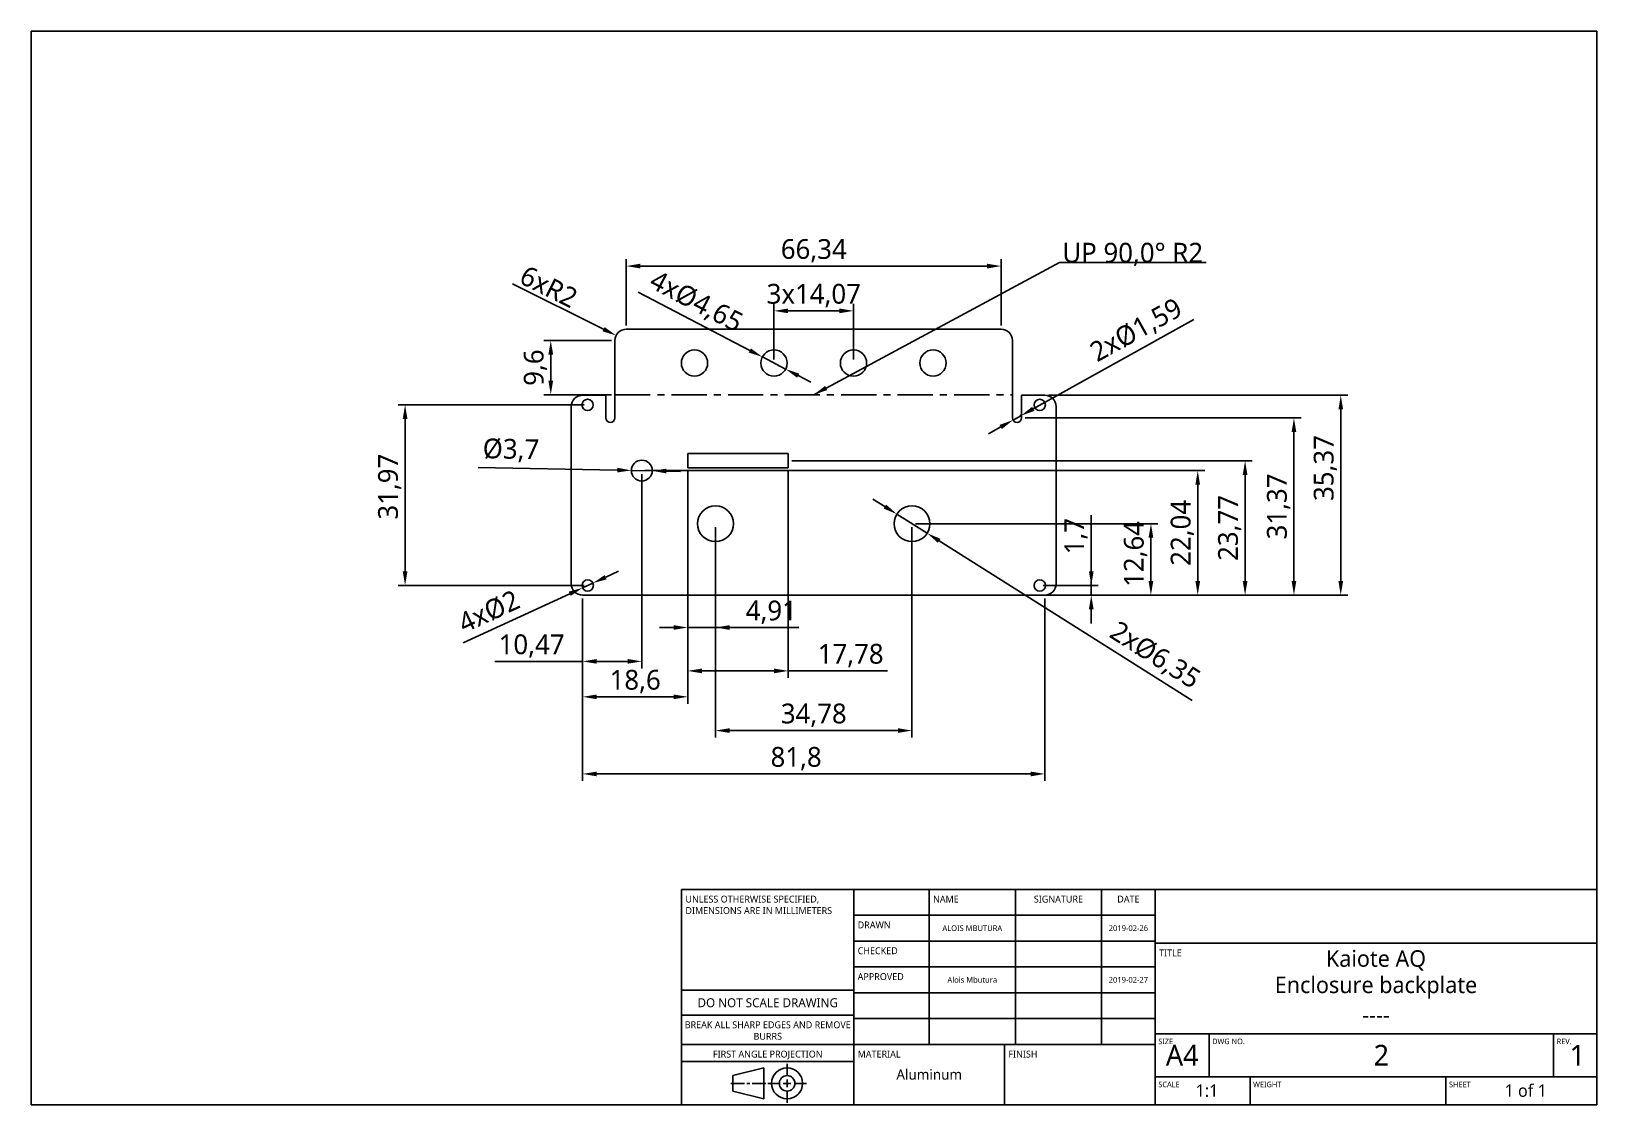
# Model space of a CAD drawing. Extents: x 20 to 297, y 10 to 200.
import ezdxf

# ---------------------------------------------------------------- set-up
doc = ezdxf.new("R2010")
doc.units = 0
doc.header["$LTSCALE"] = 12.7
doc.linetypes.add('CENTER', pattern=[0.787402, 0.492126, -0.098425, 0.098425, -0.098425])
doc.layers.get('DEFPOINTS').update_dxf_attribs({"linetype": 'CONTINUOUS'})
for name, color, linetype in [('ANNOTATION_LINES', 7, 'CONTINUOUS'), ('ANNOTATION_TEXT', 7, 'CONTINUOUS'), ('BORDER_FRAME', 7, 'CONTINUOUS'), ('SHEETMETAL_BEND_LINES_UP', 7, 'CENTER'), ('TITLE_BLOCK', 7, 'CONTINUOUS'), ('VISIBLE', 7, 'CONTINUOUS')]:
    doc.layers.add(name, color=color, linetype=linetype)
doc.styles.add('ONSHAPE-STANDARD', font='NotoSans-Regular.ttf')
doc.styles.add('ONSHAPE-STANDARD-DIMENSION', font='')
doc.styles.add('ONSHAPE-STANDARD-FIELDS', font='')
doc.styles.get('ONSHAPE-STANDARD-DIMENSION').set_extended_font_data('Noto Sans')
doc.styles.get('ONSHAPE-STANDARD-FIELDS').set_extended_font_data('Noto Sans')
doc.dimstyles.new('ONSHAPE-ISO-25$0', dxfattribs={"dimtxt": 3.5, "dimasz": 2.5, "dimexe": 1.25, "dimexo": 0.625, "dimtad": 1, "dimtxsty": 'ONSHAPE-STANDARD-DIMENSION', "dimcen": 2.5, "dimclrd": 7, "dimclre": 7, "dimclrt": 7, "dimadec": 1, "dimazin": 3, "dimtfac": 1, "dimtmove": 0, "dimatfit": 3})
doc.dimstyles.new('ONSHAPE-ISO-25$3', dxfattribs={"dimtxt": 3.5, "dimasz": 2.5, "dimexe": 1.25, "dimexo": 0.625, "dimtad": 1, "dimtxsty": 'ONSHAPE-STANDARD-DIMENSION', "dimcen": 0, "dimclrd": 7, "dimclre": 7, "dimclrt": 7, "dimadec": 1, "dimazin": 3, "dimtfac": 1, "dimtmove": 0, "dimatfit": 3})
doc.dimstyles.new('ONSHAPE-ISO-25$4', dxfattribs={"dimtxt": 3.5, "dimasz": 2.5, "dimexe": 1.25, "dimexo": 0.625, "dimtad": 1, "dimtxsty": 'ONSHAPE-STANDARD-DIMENSION', "dimcen": 0, "dimclrd": 7, "dimclre": 7, "dimclrt": 7, "dimadec": 1, "dimazin": 3, "dimtfac": 1, "dimtmove": 0, "dimatfit": 3})
doc.dimstyles.new('ONSHAPE-ISO-25$7', dxfattribs={"dimtxt": 3.5, "dimasz": 2.5, "dimexe": 1.25, "dimexo": 0.625, "dimtad": 1, "dimtxsty": 'ONSHAPE-STANDARD-DIMENSION', "dimcen": 2.5, "dimclrd": 7, "dimclre": 7, "dimclrt": 7, "dimadec": 1, "dimazin": 3, "dimtfac": 1, "dimtmove": 0, "dimatfit": 3})

# ---------------------------------------------------------------- blocks, each defined once
blk = doc.blocks.new('*D1')
at = {"layer": 'ANNOTATION_TEXT', "color": 7}
for p, q in [((121.64, 103.36), (123.91, 104.41)), ((115.27, 100.44), (96.42, 91.78)), ((119.36, 102.32), (117.55, 101.49))]:
    blk.add_line(p, q, dxfattribs=at)
for points in [[(121.46, 103.74), (121.81, 102.99), (119.36, 102.32)], [(115.45, 100.06), (115.1, 100.82), (117.55, 101.49)]]:
    blk.add_solid(points, dxfattribs=at)
at = {"layer": 'DEFPOINTS', "color": 0}
for p in [(117.55, 101.49), (119.36, 102.32)]:
    blk.add_point(p, dxfattribs=at)
at = {"layer": 'ANNOTATION_TEXT', "color": 7, "insert": (100.98, 97.28), "char_height": 3.5, "attachment_point": 5, "rotation": 24.6699, "style": 'ONSHAPE-STANDARD-DIMENSION'}
blk.add_mtext('4xØ2', dxfattribs=at)
blk = doc.blocks.new('*D2')
at = {"layer": 'ANNOTATION_TEXT', "color": 7}
for p, q in [((117.56, 99.58), (117.56, 67.3)), ((199.36, 99.58), (199.36, 67.3)), ((196.86, 68.55), (120.06, 68.55))]:
    blk.add_line(p, q, dxfattribs=at)
for points in [[(120.06, 68.96), (120.06, 68.13), (117.56, 68.55)], [(196.86, 68.13), (196.86, 68.96), (199.36, 68.55)]]:
    blk.add_solid(points, dxfattribs=at)
at = {"layer": 'DEFPOINTS', "color": 0}
for p in [(117.56, 100.2), (199.36, 100.2), (117.56, 68.55)]:
    blk.add_point(p, dxfattribs=at)
at = {"layer": 'ANNOTATION_TEXT', "color": 7, "insert": (155.34, 71.25), "char_height": 3.5, "attachment_point": 5, "style": 'ONSHAPE-STANDARD-DIMENSION'}
blk.add_mtext('81,8', dxfattribs=at)
blk = doc.blocks.new('*D3')
at = {"layer": 'ANNOTATION_TEXT', "color": 7}
for p, q in [((141.07, 112.22), (141.07, 74.97)), ((175.84, 112.22), (175.84, 74.97)), ((143.57, 76.22), (173.34, 76.22))]:
    blk.add_line(p, q, dxfattribs=at)
for points in [[(143.57, 76.64), (143.57, 75.81), (141.07, 76.22)], [(173.34, 75.81), (173.34, 76.64), (175.84, 76.22)]]:
    blk.add_solid(points, dxfattribs=at)
at = {"layer": 'DEFPOINTS', "color": 0}
for p in [(141.07, 112.84), (175.84, 112.84), (175.84, 76.22)]:
    blk.add_point(p, dxfattribs=at)
at = {"layer": 'ANNOTATION_TEXT', "color": 7, "insert": (158.46, 78.93), "char_height": 3.5, "attachment_point": 5, "style": 'ONSHAPE-STANDARD-DIMENSION'}
blk.add_mtext('34,78', dxfattribs=at)
blk = doc.blocks.new('*D4')
at = {"layer": 'ANNOTATION_TEXT', "color": 7}
for p, q in [((207.56, 101.9), (207.56, 114.37)), ((207.56, 104.4), (207.56, 106.9)), ((199.08, 101.9), (208.81, 101.9)), ((199.98, 100.2), (208.81, 100.2)), ((207.56, 101.9), (207.56, 100.2)), ((207.56, 97.7), (207.56, 95.2))]:
    blk.add_line(p, q, dxfattribs=at)
for points in [[(207.14, 104.4), (207.98, 104.4), (207.56, 101.9)], [(207.98, 97.7), (207.14, 97.7), (207.56, 100.2)]]:
    blk.add_solid(points, dxfattribs=at)
at = {"layer": 'DEFPOINTS', "color": 0}
for p in [(198.46, 101.9), (199.36, 100.2), (207.56, 100.2)]:
    blk.add_point(p, dxfattribs=at)
at = {"layer": 'ANNOTATION_TEXT', "color": 7, "insert": (204.87, 110.64), "char_height": 3.5, "attachment_point": 5, "rotation": 90, "style": 'ONSHAPE-STANDARD-DIMENSION'}
blk.add_mtext('1,7', dxfattribs=at)
blk = doc.blocks.new('*D5')
at = {"layer": 'ANNOTATION_TEXT', "color": 7}
for p, q in [((176.47, 112.84), (219.37, 112.84)), ((218.12, 102.7), (218.12, 110.34)), ((159.08, 100.2), (219.37, 100.2))]:
    blk.add_line(p, q, dxfattribs=at)
for points in [[(218.54, 110.34), (217.7, 110.34), (218.12, 112.84)], [(217.7, 102.7), (218.54, 102.7), (218.12, 100.2)]]:
    blk.add_solid(points, dxfattribs=at)
at = {"layer": 'DEFPOINTS', "color": 0}
for p in [(175.84, 112.84), (218.12, 112.84), (158.46, 100.2)]:
    blk.add_point(p, dxfattribs=at)
at = {"layer": 'ANNOTATION_TEXT', "color": 7, "insert": (215.41, 107.49), "char_height": 3.5, "attachment_point": 5, "rotation": 90, "style": 'ONSHAPE-STANDARD-DIMENSION'}
blk.add_mtext('12,64', dxfattribs=at)
blk = doc.blocks.new('*D6')
at = {"layer": 'ANNOTATION_TEXT', "color": 7}
for p, q in [((128.65, 122.24), (227.65, 122.24)), ((226.4, 119.74), (226.4, 102.7)), ((159.08, 100.2), (227.65, 100.2))]:
    blk.add_line(p, q, dxfattribs=at)
for points in [[(226.82, 119.74), (225.99, 119.74), (226.4, 122.24)], [(225.99, 102.7), (226.82, 102.7), (226.4, 100.2)]]:
    blk.add_solid(points, dxfattribs=at)
at = {"layer": 'DEFPOINTS', "color": 0}
for p in [(128.03, 122.24), (158.46, 100.2), (226.4, 100.2)]:
    blk.add_point(p, dxfattribs=at)
at = {"layer": 'ANNOTATION_TEXT', "color": 7, "insert": (223.69, 111.22), "char_height": 3.5, "attachment_point": 5, "rotation": 90, "style": 'ONSHAPE-STANDARD-DIMENSION'}
blk.add_mtext('22,04', dxfattribs=at)
blk = doc.blocks.new('*D7')
at = {"layer": 'ANNOTATION_TEXT', "color": 7}
for p, q in [((154.56, 123.97), (236.03, 123.97)), ((234.78, 102.7), (234.78, 121.47)), ((159.08, 100.2), (236.03, 100.2))]:
    blk.add_line(p, q, dxfattribs=at)
for points in [[(235.2, 121.47), (234.36, 121.47), (234.78, 123.97)], [(234.36, 102.7), (235.2, 102.7), (234.78, 100.2)]]:
    blk.add_solid(points, dxfattribs=at)
at = {"layer": 'DEFPOINTS', "color": 0}
for p in [(153.94, 123.97), (234.78, 123.97), (158.46, 100.2)]:
    blk.add_point(p, dxfattribs=at)
at = {"layer": 'ANNOTATION_TEXT', "color": 7, "insert": (232.07, 112.09), "char_height": 3.5, "attachment_point": 5, "rotation": 90, "style": 'ONSHAPE-STANDARD-DIMENSION'}
blk.add_mtext('23,77', dxfattribs=at)
blk = doc.blocks.new('*D8')
at = {"layer": 'ANNOTATION_TEXT', "color": 7}
for p, q in [((195.85, 131.57), (244.68, 131.57)), ((243.43, 129.07), (243.43, 102.7)), ((199.98, 100.2), (244.68, 100.2))]:
    blk.add_line(p, q, dxfattribs=at)
for points in [[(243.84, 129.07), (243.01, 129.07), (243.43, 131.57)], [(243.01, 102.7), (243.84, 102.7), (243.43, 100.2)]]:
    blk.add_solid(points, dxfattribs=at)
at = {"layer": 'DEFPOINTS', "color": 0}
for p in [(195.22, 131.57), (199.36, 100.2), (243.43, 100.2)]:
    blk.add_point(p, dxfattribs=at)
at = {"layer": 'ANNOTATION_TEXT', "color": 7, "insert": (240.72, 115.89), "char_height": 3.5, "attachment_point": 5, "rotation": 90, "style": 'ONSHAPE-STANDARD-DIMENSION'}
blk.add_mtext('31,37', dxfattribs=at)
blk = doc.blocks.new('*D9')
at = {"layer": 'ANNOTATION_TEXT', "color": 7}
for p, q in [((199.98, 135.57), (252.96, 135.57)), ((251.71, 133.07), (251.71, 102.7)), ((199.98, 100.2), (252.96, 100.2))]:
    blk.add_line(p, q, dxfattribs=at)
for points in [[(252.13, 133.07), (251.3, 133.07), (251.71, 135.57)], [(251.3, 102.7), (252.13, 102.7), (251.71, 100.2)]]:
    blk.add_solid(points, dxfattribs=at)
at = {"layer": 'DEFPOINTS', "color": 0}
for p in [(199.36, 135.57), (199.36, 100.2), (251.71, 100.2)]:
    blk.add_point(p, dxfattribs=at)
at = {"layer": 'ANNOTATION_TEXT', "color": 7, "insert": (249, 122.69), "char_height": 3.5, "attachment_point": 5, "rotation": 90, "style": 'ONSHAPE-STANDARD-DIMENSION'}
blk.add_mtext('35,37', dxfattribs=at)
blk = doc.blocks.new('*D10')
at = {"layer": 'ANNOTATION_TEXT', "color": 7}
for p, q in [((197.3, 133.18), (225.69, 149)), ((193.73, 131.19), (195.12, 131.96)), ((191.54, 129.97), (189.36, 128.75))]:
    blk.add_line(p, q, dxfattribs=at)
blk.add_arc((194.42, 131.57), 0.797, 0, 44.1736, dxfattribs=at)
for points in [[(197.1, 133.54), (197.51, 132.81), (195.12, 131.96)], [(191.75, 129.6), (191.34, 130.33), (193.73, 131.19)]]:
    blk.add_solid(points, dxfattribs=at)
at = {"layer": 'DEFPOINTS', "color": 0}
for p in [(193.73, 131.19), (195.12, 131.96)]:
    blk.add_point(p, dxfattribs=at)
at = {"layer": 'ANNOTATION_TEXT', "color": 7, "insert": (215.61, 146.92), "char_height": 3.5, "attachment_point": 5, "rotation": 29.1304, "style": 'ONSHAPE-STANDARD-DIMENSION'}
blk.add_mtext('2xØ1,59', dxfattribs=at)
blk = doc.blocks.new('*D11')
at = {"layer": 'ANNOTATION_TEXT', "color": 7}
for p, q in [((117.82, 133.87), (84.89, 133.87)), ((86.14, 131.37), (86.14, 104.4)), ((117.83, 101.9), (84.89, 101.9))]:
    blk.add_line(p, q, dxfattribs=at)
for points in [[(86.56, 131.37), (85.72, 131.37), (86.14, 133.87)], [(85.72, 104.4), (86.56, 104.4), (86.14, 101.9)]]:
    blk.add_solid(points, dxfattribs=at)
at = {"layer": 'DEFPOINTS', "color": 0}
for p in [(118.44, 133.87), (86.14, 101.9), (118.46, 101.9)]:
    blk.add_point(p, dxfattribs=at)
at = {"layer": 'ANNOTATION_TEXT', "color": 7, "insert": (83.43, 119.39), "char_height": 3.5, "attachment_point": 5, "rotation": 90, "style": 'ONSHAPE-STANDARD-DIMENSION'}
blk.add_mtext('31,97', dxfattribs=at)
blk = doc.blocks.new('*D12')
at = {"layer": 'ANNOTATION_TEXT', "color": 7}
for p, q in [((122.66, 145.27), (110.67, 145.27)), ((111.92, 142.77), (111.92, 138.17)), ((122.66, 135.67), (110.67, 135.67))]:
    blk.add_line(p, q, dxfattribs=at)
for points in [[(112.34, 142.77), (111.5, 142.77), (111.92, 145.27)], [(111.5, 138.17), (112.34, 138.17), (111.92, 135.67)]]:
    blk.add_solid(points, dxfattribs=at)
at = {"layer": 'DEFPOINTS', "color": 0}
for p in [(123.28, 145.27), (111.92, 135.67), (123.28, 135.67)]:
    blk.add_point(p, dxfattribs=at)
at = {"layer": 'ANNOTATION_TEXT', "color": 7, "insert": (109.21, 140.47), "char_height": 3.5, "attachment_point": 5, "rotation": 90, "style": 'ONSHAPE-STANDARD-DIMENSION'}
blk.add_mtext('9,6', dxfattribs=at)
blk = doc.blocks.new('*D13')
at = {"layer": 'ANNOTATION_TEXT', "color": 7}
blk.add_line((121.25, 147.28), (105.14, 155.27), dxfattribs=at)
blk.add_solid([(121.07, 146.9), (121.44, 147.65), (123.49, 146.16)], dxfattribs=at)
at = {"layer": 'DEFPOINTS', "color": 0}
for p in [(123.49, 146.16), (125.28, 145.27)]:
    blk.add_point(p, dxfattribs=at)
at = {"layer": 'ANNOTATION_TEXT', "color": 7, "insert": (111.56, 154.79), "char_height": 3.5, "attachment_point": 5, "rotation": 333.5972, "style": 'ONSHAPE-STANDARD-DIMENSION'}
blk.add_mtext('6xR2', dxfattribs=at)
blk = doc.blocks.new('*D14')
at = {"layer": 'ANNOTATION_TEXT', "color": 7}
for p, q in [((125.28, 147.9), (125.28, 159.69)), ((127.78, 158.44), (189.13, 158.44)), ((191.63, 147.9), (191.63, 159.69))]:
    blk.add_line(p, q, dxfattribs=at)
for points in [[(127.78, 158.86), (127.78, 158.02), (125.28, 158.44)], [(189.13, 158.02), (189.13, 158.86), (191.63, 158.44)]]:
    blk.add_solid(points, dxfattribs=at)
at = {"layer": 'DEFPOINTS', "color": 0}
for p in [(191.63, 158.44), (125.28, 147.27), (191.63, 147.27)]:
    blk.add_point(p, dxfattribs=at)
at = {"layer": 'ANNOTATION_TEXT', "color": 7, "insert": (158.46, 161.15), "char_height": 3.5, "attachment_point": 5, "style": 'ONSHAPE-STANDARD-DIMENSION'}
blk.add_mtext('66,34', dxfattribs=at)
blk = doc.blocks.new('*D15')
at = {"layer": 'ANNOTATION_TEXT', "color": 7}
for p, q in [((136.16, 122.08), (136.16, 85.54)), ((153.94, 122.08), (153.94, 85.54)), ((138.66, 86.79), (151.44, 86.79)), ((153.94, 86.79), (171.52, 86.79))]:
    blk.add_line(p, q, dxfattribs=at)
for points in [[(138.66, 87.2), (138.66, 86.37), (136.16, 86.79)], [(151.44, 86.37), (151.44, 87.2), (153.94, 86.79)]]:
    blk.add_solid(points, dxfattribs=at)
at = {"layer": 'DEFPOINTS', "color": 0}
for p in [(136.16, 122.7), (153.94, 122.7), (153.94, 86.79)]:
    blk.add_point(p, dxfattribs=at)
at = {"layer": 'ANNOTATION_TEXT', "color": 7, "insert": (164.99, 89.5), "char_height": 3.5, "attachment_point": 5, "style": 'ONSHAPE-STANDARD-DIMENSION'}
blk.add_mtext('17,78', dxfattribs=at)
blk = doc.blocks.new('*D16')
at = {"layer": 'ANNOTATION_TEXT', "color": 7}
for p, q in [((128.03, 121.62), (128.03, 87.22)), ((117.56, 99.58), (117.56, 87.22)), ((117.56, 88.47), (102, 88.47)), ((125.53, 88.47), (120.06, 88.47))]:
    blk.add_line(p, q, dxfattribs=at)
for points in [[(120.06, 88.89), (120.06, 88.06), (117.56, 88.47)], [(125.53, 88.06), (125.53, 88.89), (128.03, 88.47)]]:
    blk.add_solid(points, dxfattribs=at)
at = {"layer": 'DEFPOINTS', "color": 0}
for p in [(128.03, 122.24), (117.56, 100.2), (117.56, 88.47)]:
    blk.add_point(p, dxfattribs=at)
at = {"layer": 'ANNOTATION_TEXT', "color": 7, "insert": (108.53, 91.18), "char_height": 3.5, "attachment_point": 5, "style": 'ONSHAPE-STANDARD-DIMENSION'}
blk.add_mtext('10,47', dxfattribs=at)
blk = doc.blocks.new('*D17')
at = {"layer": 'ANNOTATION_TEXT', "color": 7}
for p, q in [((171.05, 115.87), (168.93, 117.21)), ((173.16, 114.54), (178.53, 111.15)), ((180.64, 109.81), (225.4, 81.55))]:
    blk.add_line(p, q, dxfattribs=at)
for points in [[(170.82, 115.52), (171.27, 116.22), (173.16, 114.54)], [(180.87, 110.17), (180.42, 109.46), (178.53, 111.15)]]:
    blk.add_solid(points, dxfattribs=at)
at = {"layer": 'DEFPOINTS', "color": 0}
for p in [(173.16, 114.54), (178.53, 111.15)]:
    blk.add_point(p, dxfattribs=at)
at = {"layer": 'ANNOTATION_TEXT', "color": 7, "insert": (218.76, 89.41), "char_height": 3.5, "attachment_point": 5, "rotation": 327.734, "style": 'ONSHAPE-STANDARD-DIMENSION'}
blk.add_mtext('2xØ6,35', dxfattribs=at)
blk = doc.blocks.new('*D18')
at = {"layer": 'ANNOTATION_TEXT', "color": 7}
for p, q in [((136.16, 122.08), (136.16, 80.95)), ((117.56, 99.58), (117.56, 80.95)), ((120.06, 82.2), (133.66, 82.2))]:
    blk.add_line(p, q, dxfattribs=at)
for points in [[(120.06, 82.61), (120.06, 81.78), (117.56, 82.2)], [(133.66, 81.78), (133.66, 82.61), (136.16, 82.2)]]:
    blk.add_solid(points, dxfattribs=at)
at = {"layer": 'DEFPOINTS', "color": 0}
for p in [(136.16, 122.7), (117.56, 100.2), (136.16, 82.2)]:
    blk.add_point(p, dxfattribs=at)
at = {"layer": 'ANNOTATION_TEXT', "color": 7, "insert": (126.86, 84.9), "char_height": 3.5, "attachment_point": 5, "style": 'ONSHAPE-STANDARD-DIMENSION'}
blk.add_mtext('18,6', dxfattribs=at)
blk = doc.blocks.new('*D19')
at = {"layer": 'ANNOTATION_TEXT', "color": 7}
for p, q in [((136.16, 122.08), (136.16, 93.22)), ((141.07, 112.22), (141.07, 93.22)), ((133.66, 94.47), (131.16, 94.47)), ((136.16, 94.47), (141.07, 94.47)), ((141.07, 94.47), (155.84, 94.47)), ((143.57, 94.47), (146.07, 94.47))]:
    blk.add_line(p, q, dxfattribs=at)
for points in [[(133.66, 94.05), (133.66, 94.88), (136.16, 94.47)], [(143.57, 94.88), (143.57, 94.05), (141.07, 94.47)]]:
    blk.add_solid(points, dxfattribs=at)
at = {"layer": 'DEFPOINTS', "color": 0}
for p in [(136.16, 122.7), (141.07, 112.84), (141.07, 94.47)]:
    blk.add_point(p, dxfattribs=at)
at = {"layer": 'ANNOTATION_TEXT', "color": 7, "insert": (150.95, 97.17), "char_height": 3.5, "attachment_point": 5, "style": 'ONSHAPE-STANDARD-DIMENSION'}
blk.add_mtext('4,91', dxfattribs=at)
blk = doc.blocks.new('*D20')
at = {"layer": 'ANNOTATION_TEXT', "color": 7}
for p, q in [((147.15, 143.51), (127.41, 153.82)), ((153.48, 140.2), (149.36, 142.36)), ((155.7, 139.05), (157.92, 137.89))]:
    blk.add_line(p, q, dxfattribs=at)
for points in [[(146.95, 143.14), (147.34, 143.88), (149.36, 142.36)], [(155.89, 139.42), (155.51, 138.68), (153.48, 140.2)]]:
    blk.add_solid(points, dxfattribs=at)
at = {"layer": 'DEFPOINTS', "color": 0}
for p in [(149.36, 142.36), (153.48, 140.2)]:
    blk.add_point(p, dxfattribs=at)
at = {"layer": 'ANNOTATION_TEXT', "color": 7, "insert": (137.59, 152), "char_height": 3.5, "attachment_point": 5, "rotation": 332.4234, "style": 'ONSHAPE-STANDARD-DIMENSION'}
blk.add_mtext('4xØ4,65', dxfattribs=at)
blk = doc.blocks.new('*D21')
at = {"layer": 'ANNOTATION_TEXT', "color": 7}
for p, q in [((151.42, 141.91), (151.42, 151.76)), ((153.92, 150.51), (162.99, 150.51)), ((165.49, 141.9), (165.49, 151.76))]:
    blk.add_line(p, q, dxfattribs=at)
for points in [[(153.92, 150.93), (153.92, 150.1), (151.42, 150.51)], [(162.99, 150.1), (162.99, 150.93), (165.49, 150.51)]]:
    blk.add_solid(points, dxfattribs=at)
at = {"layer": 'DEFPOINTS', "color": 0}
for p in [(165.49, 150.51), (151.42, 141.28), (165.49, 141.28)]:
    blk.add_point(p, dxfattribs=at)
at = {"layer": 'ANNOTATION_TEXT', "color": 7, "insert": (158.46, 153.22), "char_height": 3.5, "attachment_point": 5, "style": 'ONSHAPE-STANDARD-DIMENSION'}
blk.add_mtext('3x14,07', dxfattribs=at)
blk = doc.blocks.new('*D22')
at = {"layer": 'ANNOTATION_TEXT', "color": 7}
for p, q in [((123.68, 122.33), (99.07, 122.8)), ((129.88, 122.21), (126.18, 122.28)), ((132.38, 122.16), (134.88, 122.11))]:
    blk.add_line(p, q, dxfattribs=at)
for points in [[(123.67, 121.91), (123.69, 122.74), (126.18, 122.28)], [(132.39, 122.58), (132.37, 121.74), (129.88, 122.21)]]:
    blk.add_solid(points, dxfattribs=at)
at = {"layer": 'DEFPOINTS', "color": 0}
for p in [(126.18, 122.28), (129.88, 122.21)]:
    blk.add_point(p, dxfattribs=at)
at = {"layer": 'ANNOTATION_TEXT', "color": 7, "insert": (104.88, 125.78), "char_height": 3.5, "attachment_point": 5, "rotation": 358.9012, "style": 'ONSHAPE-STANDARD-DIMENSION'}
blk.add_mtext('%%c3,7', dxfattribs=at)

msp = doc.modelspace()

# ---------------------------------------------------------------- linework, layer by layer
at = {"layer": 'BORDER_FRAME'}
for p, q in [((20, 10), (20, 200)), ((20, 200), (297, 200)), ((297, 200), (297, 10)), ((297, 10), (20, 10))]:
    msp.add_line(p, q, dxfattribs=at)
at = {"layer": 'SHEETMETAL_BEND_LINES_UP', "color": 7, "linetype": 'CONTINUOUS'}
msp.add_line((201.914, 159.063), (227.888, 159.063), dxfattribs=at)
at = {"layer": 'SHEETMETAL_BEND_LINES_UP'}
msp.add_line((123.283, 135.674), (193.627, 135.674), dxfattribs=at)
at = {"layer": 'TITLE_BLOCK'}
for p, q in [((135.075, 10), (135.075, 48.1)), ((135.075, 48.1), (165.555, 48.1)), ((165.555, 10), (165.555, 48.1)), ((165.555, 48.1), (218.895, 48.1)), ((178.89, 20.668), (178.89, 48.1)), ((194.13, 20.668), (194.13, 48.1)), ((209.37, 20.668), (209.37, 48.1)), ((218.895, 10), (218.895, 48.1)), ((218.895, 48.1), (297, 48.1)), ((165.555, 43.528), (218.895, 43.528)), ((165.555, 38.956), (218.895, 38.956)), ((218.895, 38.575), (297, 38.575)), ((165.555, 34.384), (218.895, 34.384)), ((135.075, 30.269), (165.555, 30.269)), ((165.555, 29.812), (218.895, 29.812)), ((135.075, 25.85), (165.555, 25.85)), ((165.555, 25.24), (218.895, 25.24)), ((218.895, 22.573), (297, 22.573)), ((228.42, 14.953), (228.42, 22.573)), ((289.38, 14.953), (289.38, 22.573)), ((135.075, 20.668), (165.555, 20.668)), ((165.555, 20.668), (218.895, 20.668)), ((192.225, 10), (192.225, 20.668)), ((135.075, 17.62), (165.555, 17.62)), ((153.744, 15.151), (153.744, 17.209)), ((149.629, 16.523), (144.143, 15.151)), ((144.143, 15.151), (144.143, 12.408)), ((149.629, 11.036), (149.629, 16.523)), ((153.744, 14.465), (153.744, 13.094)), ((218.895, 14.953), (297, 14.953)), ((235.659, 10), (235.659, 14.953)), ((270.33, 10), (270.33, 14.953)), ((146.2, 13.78), (143.8, 13.78)), ((144.143, 12.408), (149.629, 11.036)), ((147.16, 13.78), (146.612, 13.78)), ((147.572, 13.78), (149.972, 13.78)), ((152.372, 13.78), (150.315, 13.78)), ((154.43, 13.78), (153.058, 13.78)), ((153.744, 12.408), (153.744, 10.351)), ((155.116, 13.78), (157.173, 13.78)), ((135.075, 10), (165.555, 10))]:
    msp.add_line(p, q, dxfattribs=at)
for radius in [2.743, 1.372]:
    msp.add_circle((153.744, 13.78), radius, dxfattribs=at)
at = {"layer": 'VISIBLE'}
for p, q in [((191.627, 147.275), (125.283, 147.275)), ((123.283, 145.275), (123.283, 137.775)), ((193.627, 137.775), (193.627, 145.275)), ((123.283, 133.573), (123.283, 137.775)), ((193.627, 137.775), (193.627, 133.573)), ((115.555, 102.203), (115.555, 133.573)), ((117.555, 135.573), (121.689, 135.573)), ((121.689, 131.573), (121.689, 135.573)), ((123.283, 133.573), (123.283, 131.573)), ((193.627, 133.573), (193.627, 131.573)), ((195.221, 131.573), (195.221, 135.573)), ((195.221, 135.573), (199.355, 135.573)), ((201.355, 102.203), (201.355, 133.573)), ((153.937, 125.243), (136.157, 125.243)), ((136.157, 122.703), (136.157, 125.243)), ((153.937, 122.703), (153.937, 125.243)), ((153.937, 122.703), (136.157, 122.703)), ((199.355, 100.203), (117.555, 100.203))]:
    msp.add_line(p, q, dxfattribs=at)
for centre, radius in [((137.353, 141.279), 2.325), ((151.422, 141.28), 2.325), ((165.492, 141.279), 2.325), ((179.561, 141.283), 2.325), ((118.442, 133.873), 1), ((198.442, 133.873), 1), ((128.029, 122.243), 1.85), ((141.066, 112.842), 3.175), ((175.844, 112.842), 3.175), ((118.455, 101.903), 1), ((198.455, 101.903), 1)]:
    msp.add_circle(centre, radius, dxfattribs=at)
for centre, start, end in [((125.283, 145.275), 90, 180), ((191.627, 145.275), 0, 90), ((117.555, 133.573), 90, 180), ((199.355, 133.573), 0, 90), ((117.555, 102.203), 180, 270), ((199.355, 102.203), 270, 0)]:
    msp.add_arc(centre, 2, start, end, dxfattribs=at)
at = {"layer": 'VISIBLE', "extrusion": (0, 0, -1)}
for centre in [(-122.486, 131.573), (-194.424, 131.573)]:
    msp.add_arc(centre, 0.797, 180, 0, dxfattribs=at)

# ---------------------------------------------------------------- texts
at = {"layer": 'ANNOTATION_TEXT', "color": 7, "insert": (214.901, 162.563), "char_height": 3.5, "attachment_point": 2, "style": 'ONSHAPE-STANDARD-DIMENSION'}
msp.add_mtext('{\\fNoto Sans;UP 90,0° R2}', dxfattribs=at)
at = {"layer": 'TITLE_BLOCK'}
for s, insert, char_height, width, attachment_point, style in [('UNLESS OTHERWISE SPECIFIED, DIMENSIONS ARE IN MILLIMETERS', (135.746, 47.003), 1.2192, 30.48, 1, 'ONSHAPE-STANDARD'), ('NAME', (179.561, 47.003), 1.2192, 15.24, 1, 'ONSHAPE-STANDARD'), ('SIGNATURE', (201.75, 47.003), 1.2192, 15.24, 2, 'ONSHAPE-STANDARD'), ('DATE', (214.132, 47.003), 1.2192, 9.525, 2, 'ONSHAPE-STANDARD'), ('DRAWN', (166.226, 42.431), 1.2192, 13.335, 1, 'ONSHAPE-STANDARD'), ('ALOIS MBUTURA', (186.51, 41.242), 1.02413, 15.24, 5, 'ONSHAPE-STANDARD-FIELDS'), ('2019-02-26', (214.132, 41.242), 1.0241, 9.525, 5, 'ONSHAPE-STANDARD-FIELDS'), ('CHECKED', (166.226, 37.859), 1.2192, 13.335, 1, 'ONSHAPE-STANDARD'), ('TITLE', (219.566, 37.478), 1.2192, 9.525, 1, 'ONSHAPE-STANDARD'), ('Kaiote AQ}', (257.947, 35.527), 2.9261, 70.485, 5, 'ONSHAPE-STANDARD-FIELDS'), ('APPROVED', (166.226, 33.287), 1.2192, 13.335, 1, 'ONSHAPE-STANDARD'), ('Alois Mbutura}', (186.51, 32.098), 1.02413, 15.24, 5, 'ONSHAPE-STANDARD-FIELDS'), ('2019-02-27}', (214.132, 32.098), 1.02413, 9.525, 5, 'ONSHAPE-STANDARD-FIELDS'), ('Enclosure backplate}', (257.947, 30.726), 2.92608, 70.485, 5, 'ONSHAPE-STANDARD-FIELDS'), ('DO NOT SCALE DRAWING', (150.315, 28.843), 1.58496, 30.48, 2, 'ONSHAPE-STANDARD'), ('----', (257.947, 25.926), 2.9261, 70.485, 5, 'ONSHAPE-STANDARD-FIELDS'), ('BREAK ALL SHARP EDGES AND REMOVE BURRS', (150.315, 24.752), 1.2192, 30.48, 2, 'ONSHAPE-STANDARD'), ('FIRST ANGLE PROJECTION', (150.315, 19.571), 1.2192, 30.48, 2, 'ONSHAPE-STANDARD'), ('MATERIAL', (166.226, 19.571), 1.2192, 26.67, 1, 'ONSHAPE-STANDARD'), ('FINISH', (192.896, 19.571), 1.2192, 26.67, 1, 'ONSHAPE-STANDARD'), ('SIZE', (219.431, 21.695), 0.9754, 9.525, 1, 'ONSHAPE-STANDARD'), ('A4', (223.657, 18.763), 3.6576, 9.525, 5, 'ONSHAPE-STANDARD-FIELDS'), ('DWG NO.', (228.956, 21.695), 0.9754, 60.96, 1, 'ONSHAPE-STANDARD'), ('2}', (258.9, 18.763), 3.6576, 60.96, 5, 'ONSHAPE-STANDARD-FIELDS'), ('REV.', (289.916, 21.695), 0.9754, 7.62, 1, 'ONSHAPE-STANDARD'), ('1}', (293.571, 18.763), 3.6576, 6.858, 5, 'ONSHAPE-STANDARD-FIELDS'), ('Aluminum }', (178.89, 15.334), 1.8288, 26.67, 5, 'ONSHAPE-STANDARD-FIELDS'), ('SCALE', (219.431, 14.075), 0.9754, 16.764, 1, 'ONSHAPE-STANDARD'), ('WEIGHT', (236.195, 14.075), 0.9754, 34.671, 1, 'ONSHAPE-STANDARD'), ('SHEET', (270.866, 14.075), 0.9754, 26.67, 1, 'ONSHAPE-STANDARD'), ('1:1', (228.039, 12.476), 2.1946, 15.24, 5, 'ONSHAPE-STANDARD-FIELDS'), ('1 of 1', (284.427, 12.476), 2.1946, 25.146, 5, 'ONSHAPE-STANDARD-FIELDS')]:
    msp.add_mtext(s, dxfattribs=dict(at, insert=insert, char_height=char_height, width=width, attachment_point=attachment_point, style=style))

# ---------------------------------------------------------------- dimensions: what is measured, and where the dimension line sits
at = {"layer": 'ANNOTATION_TEXT'}
for base, p1, p2, override, picture, middle in [((191.627, 158.438), (125.283, 147.275), (191.627, 147.275), {"dimlfac": 1, "dimpost": ''}, '*D14', (158.455, 158.438)), ((165.492, 150.513), (151.422, 141.28), (165.492, 141.279), {"dimlfac": 1, "dimpost": '3x<>'}, '*D21', (158.457, 150.513)), ((117.555, 88.472), (128.029, 122.243), (117.555, 100.203), {"dimlfac": 1, "dimpost": ''}, '*D16', (108.528, 88.472)), ((136.157, 82.195), (117.555, 100.203), (136.157, 122.703), {"dimlfac": 1, "dimpost": ''}, '*D18', (126.856, 82.195)), ((141.066, 94.467), (136.157, 122.703), (141.066, 112.842), {"dimlfac": 1, "dimpost": ''}, '*D19', (150.953, 94.467)), ((153.937, 86.788), (136.157, 122.703), (153.937, 122.703), {"dimlfac": 1, "dimpost": ''}, '*D15', (164.991, 86.788)), ((175.844, 76.224), (141.066, 112.842), (175.844, 112.842), {"dimlfac": 1, "dimpost": ''}, '*D3', (158.455, 76.224))]:
    dim = msp.add_linear_dim(base=base, p1=p1, p2=p2, dimstyle='ONSHAPE-ISO-25$0', override=override, dxfattribs=at)
    dim.commit()
    dim.dimension.update_dxf_attribs({"geometry": picture, "text_midpoint": middle, "dimtype": 160})
dim = msp.add_radius_dim(center=(125.283, 145.275), mpoint=(123.492, 146.164), dimstyle='ONSHAPE-ISO-25$4', override={"dimexe": 0.523598, "dimlfac": 1, "dimpost": '6xR<>', "dimtofl": 0, "dimatfit": 0}, dxfattribs=at)
dim.commit()
dim.dimension.update_dxf_attribs({"geometry": '*D13', "text_midpoint": (110.487, 152.621), "dimtype": 164})
for p1, p2, override, picture, middle in [((153.483, 140.204), (149.361, 142.357), {"dimexe": 0.608683, "dimlfac": 1, "dimpost": '4xØ<>'}, '*D20', (136.157, 149.253)), ((193.728, 131.185), (195.12, 131.961), {"dimexe": 0.208621, "dimlfac": 1, "dimpost": '2xØ<>'}, '*D10', (217.113, 144.217)), ((129.879, 122.208), (126.18, 122.279), {"dimexe": 0.484328, "dimlfac": 1, "dimpost": '%%c<>'}, '*D22', (104.823, 122.688)), ((173.16, 114.537), (178.529, 111.147), {"dimexe": 0.831212, "dimlfac": 1, "dimpost": '2xØ<>'}, '*D17', (217.113, 86.788)), ((119.364, 102.32), (117.547, 101.485), {"dimlfac": 1, "dimpost": '4xØ<>'}, '*D1', (102.267, 94.467))]:
    dim = msp.add_diameter_dim_2p(p1=p1, p2=p2, dimstyle='ONSHAPE-ISO-25$3', override=override, dxfattribs=at)
    dim.commit()
    dim.dimension.update_dxf_attribs({"geometry": picture, "text_midpoint": middle, "dimtype": 163})
for base, p1, p2, angle, picture, middle, dimtype in [((111.919, 135.674), (123.283, 145.275), (123.283, 135.674), 90, '*D12', (111.919, 140.475), 160), ((86.14, 101.903), (118.442, 133.873), (118.455, 101.903), 90, '*D11', (86.14, 119.391), 160), ((251.712, 100.203), (199.355, 135.573), (199.355, 100.203), 90, '*D9', (251.712, 122.688), 160), ((243.428, 100.203), (195.221, 131.573), (199.355, 100.203), 90, '*D8', (243.428, 115.888), 160), ((226.404, 100.203), (128.029, 122.243), (158.455, 100.203), 90, '*D6', (226.404, 111.223), 160), ((234.779, 123.973), (158.455, 100.203), (153.937, 123.973), 90, '*D7', (234.779, 112.088), 160), ((207.561, 100.203), (198.455, 101.903), (199.355, 100.203), 90, '*D4', (207.561, 110.638), 160), ((218.12, 112.842), (158.455, 100.203), (175.844, 112.842), 90, '*D5', (218.12, 107.486), 160), ((117.555, 68.546), (199.355, 100.203), (117.555, 100.203), 180, '*D2', (155.337, 68.546), 161)]:
    dim = msp.add_linear_dim(base=base, p1=p1, p2=p2, angle=angle, dimstyle='ONSHAPE-ISO-25$0', override={"dimlfac": 1, "dimpost": ''}, dxfattribs=at)
    dim.commit()
    dim.dimension.update_dxf_attribs({"geometry": picture, "text_midpoint": middle, "dimtype": dimtype})

# ---------------------------------------------------------------- leaders
at = {"layer": 'ANNOTATION_LINES', "color": 7}
msp.add_leader([(158.455, 135.674), (201.914, 159.063)], dimstyle='ONSHAPE-ISO-25$7', override={"dimasz": 2.5, "dimclrd": 0}, dxfattribs=at)

doc.saveas('drawing.dxf')
